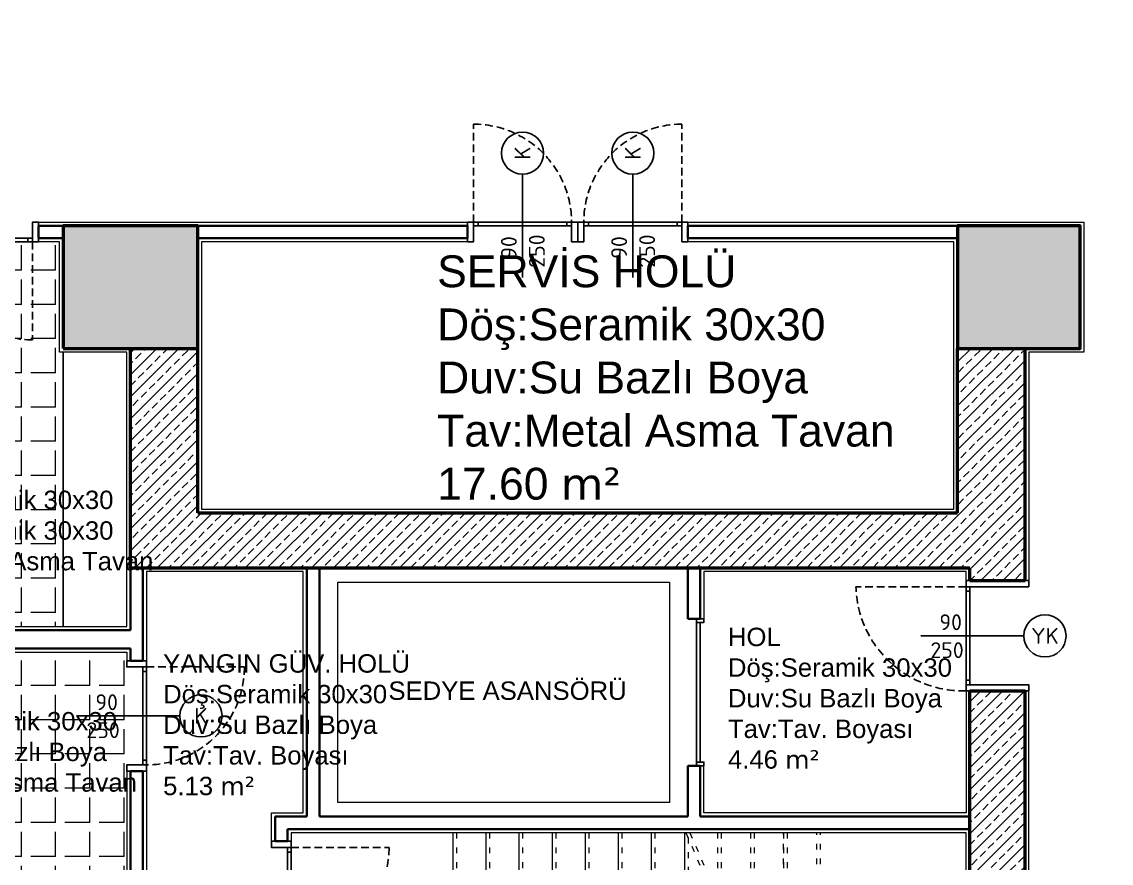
# Model space of a CAD drawing. Header units: millimetres. Extents: x 1443065 to 1517367, y 3763150 to 3779068.
# Drawn here: x 1451139 to 1452028, y 3768336 to 3769023 of the extents above; entities that cross this region are included whole.
import ezdxf
from ezdxf.enums import TextEntityAlignment as Align

# ---------------------------------------------------------------- set-up
doc = ezdxf.new("R2010")
doc.units = ezdxf.units.MM
doc.linetypes.add('ACAD_ISO03W100', pattern=[30, 12, -18])
doc.linetypes.add('HIDDEN', pattern=[9.525, 6.35, -3.175])
for name, color, linetype, lineweight in [('DUVAR', 2, 'Continuous', 35), ('MAHAL', 52, 'Continuous', 13), ('MERDIVEN', 4, 'Continuous', 20), ('SIVA', 3, 'Continuous', 9), ('tarama', 254, 'Continuous', 5), ('TASIYICI', 170, 'Continuous', 50), ('TEFRIS', 165, 'Continuous', 15)]:
    doc.layers.add(name, color=color, linetype=linetype, lineweight=lineweight)
for name, color, linetype in [('m-DOG_', 4, 'Continuous'), ('m-DOG_gor', 8, 'Continuous'), ('m-TAR_duvar', 8, 'Continuous'), ('m-TFR_vitrifiye', 1, 'Continuous'), ('m-YAZ_poz', 7, 'Continuous')]:
    doc.layers.add(name, color=color, linetype=linetype)
doc.styles.add('mono', font='isocpeur.ttf')
doc.styles.get("Standard").update_dxf_attribs({"font": 'arial.ttf'})
pattern_1 = [(45, (-13755.822, -59043.389), (-8.98025612, 8.98025612), []), (45, (-13746.842, -59043.389), (-8.98025612, 8.98025612), [6.35, -3.175])]

# ---------------------------------------------------------------- blocks, each defined once
blk = doc.blocks.new('m-penpoz')
blk.add_line((0, -1.625), (0, 0))
blk.add_circle((0, 0.332), 0.332)
blk.add_attdef('POZNO', text='', height=0.18).set_placement((0, 0.332), align=Align.MIDDLE)
blk.add_attdef('HEIGHT', text='', height=0.18, rotation=90).set_placement((0.069, -1.625), align=Align.TOP_LEFT)
blk.add_attdef('WIDTH', text='', height=0.18, rotation=90).set_placement((0, -1.625), align=Align.BOTTOM_LEFT)
blk = doc.blocks.new('90lık Kqpı')
at = {"layer": 'm-DOG_', "linetype": 'HIDDEN'}
blk.add_line((-8, -5), (-88, -5), dxfattribs=at)
at = {"layer": 'm-DOG_'}
for p, q in [((-5, -8.77), (-8, -8.77)), ((-5, -81.23), (-8, -81.23))]:
    blk.add_line(p, q, dxfattribs=at)
for points in [[(8, 0), (8, -5), (-8, -5), (-8, 0)], [(-8, -5), (-8, -85), (-5, -85), (-5, -5)], [(8, -90), (8, -85), (-8, -85), (-8, -90)]]:
    blk.add_lwpolyline(points, close=True, dxfattribs=at)
at = {"layer": 'm-DOG_', "linetype": 'HIDDEN'}
blk.add_arc((-8, -5), 80, 180, 270, dxfattribs=at)
blk = doc.blocks.new('Perde Kapı')
at = {"layer": 'm-DOG_', "linetype": 'HIDDEN'}
blk.add_line((5, 26), (5, 116), dxfattribs=at)
at = {"layer": 'm-DOG_'}
for p, q in [((8.77, 23), (8.77, 26)), ((81.23, 23), (81.23, 26))]:
    blk.add_line(p, q, dxfattribs=at)
for points in [[(0, -25), (5, -25), (5, 26), (0, 26)], [(5, 26), (85, 26), (85, 23), (5, 23)], [(90, -25), (85, -25), (85, 26), (90, 26)]]:
    blk.add_lwpolyline(points, close=True, dxfattribs=at)
at = {"layer": 'm-DOG_', "linetype": 'HIDDEN'}
blk.add_arc((2.66, 28.66), 87.38, 358.25879, 88.46816, dxfattribs=at)

msp = doc.modelspace()

# ---------------------------------------------------------------- hatches: boundary and pattern name
at = {"layer": 'm-TAR_duvar'}
h = msp.add_hatch(dxfattribs=at)
h.set_pattern_fill('ANSI33', color=256, scale=2)
h.set_pattern_definition([(45, (27620.463, -87954.953), (-8.98025612, 8.98025612), []), (45, (27629.443, -87954.953), (-8.98025612, 8.98025612), [6.35, -3.175])])
h.paths.add_polyline_path([(1454794.44, 3768891.25), (1454777.28, 3769060.22), (1454740.17, 3769224.96), (1454678.91, 3769382.58), (1454596.91, 3769530.2), (1454495.37, 3769665.05), (1454375.86, 3769783.46), (1454239.69, 3769884.92), (1454091.6, 3769966), (1453859.58, 3770075.21), (1453406.13, 3770314.52), (1453184.71, 3770444.62), (1451716.99, 3771328.64), (1451249.47, 3771588.02), (1451035.26, 3771685.46), (1450763.61, 3771809.03), (1450409.17, 3771939.61), (1448897.84, 3772143.01), (1447435.26, 3772002.72), (1445092.32, 3771120.18), (1445146.3, 3764847.08), (1454849.85, 3764847.08)])
h.paths.add_polyline_path([(1445185.96, 3764887.08), (1445132.56, 3771092.6), (1447444.38, 3771963.41), (1448897.07, 3772102.76), (1450399.48, 3771900.56), (1450748.39, 3771772.01), (1451018.7, 3771649.05), (1451231.46, 3771552.27), (1451696.97, 3771294), (1453164.25, 3770410.24), (1453386.65, 3770279.57), (1453841.71, 3770039.41), (1454073.47, 3769930.33), (1454218.03, 3769851.17), (1454349.7, 3769753.07), (1454465.16, 3769638.67), (1454563.29, 3769508.35), (1454642.62, 3769365.55), (1454701.81, 3769213.26), (1454737.73, 3769053.78), (1454754.47, 3768888.95), (1454809.3, 3764887.08)], flags=16)
h.paths.add_polyline_path([(1452002.28, 3765847.08), (1451882.28, 3765847.08), (1451882.28, 3765967.08), (1452002.28, 3765967.08)], flags=0)
h.paths.add_polyline_path([(1452782.41, 3765847.08), (1452782.41, 3765967.08), (1452902.41, 3765967.08), (1452902.41, 3765847.08)], flags=0)
h.paths.add_polyline_path([(1451282.28, 3765847.08), (1451162.28, 3765847.08), (1451162.28, 3765967.08), (1451282.28, 3765967.08)], flags=0)
h.paths.add_polyline_path([(1452002.41, 3766436.58), (1451902.41, 3766436.58), (1451902.41, 3766536.58), (1451902.48, 3766670.96), (1451282.41, 3766670.96), (1451282.41, 3766536.58), (1451282.41, 3766436.58), (1451182.41, 3766436.58), (1451182.41, 3766536.58), (1451227.41, 3766536.58), (1451227.41, 3766715.96), (1451912.48, 3766715.96), (1451912.48, 3766725.96), (1451957.48, 3766725.96), (1451957.48, 3766715.96), (1451957.48, 3766536.58), (1452002.41, 3766536.58)], flags=0)
h.paths.add_polyline_path([(1453715.4, 3765317.08), (1453715.4, 3765377.08), (1453775.4, 3765377.08), (1453775.4, 3765317.08)], flags=0)
h.paths.add_polyline_path([(1452782.41, 3766436.58), (1452782.41, 3766556.58), (1452902.41, 3766556.58), (1452902.41, 3766436.58)], flags=0)
h.paths.add_polyline_path([(1453675.3, 3765847.08), (1453675.3, 3765947.08), (1453775.3, 3765947.08), (1453775.3, 3765847.08)], flags=0)
h.paths.add_polyline_path([(1451957.48, 3766815.96), (1451912.48, 3766815.96), (1451912.48, 3767203.19), (1451227.41, 3767203.19), (1451227.41, 3767446.58), (1451287.41, 3767446.58), (1451287.41, 3767406.58), (1451267.41, 3767406.58), (1451267.41, 3767243.33), (1451917.48, 3767243.33), (1451917.48, 3767406.58), (1451897.48, 3767406.58), (1451897.48, 3767446.58), (1451957.48, 3767446.58), (1451957.48, 3767203.19)], flags=0)
h.paths.add_polyline_path([(1450402.41, 3765847.08), (1450282.41, 3765847.08), (1450282.41, 3765967.08), (1450402.41, 3765967.08)], flags=0)
h.paths.add_polyline_path([(1450272.24, 3765847.08), (1450172.24, 3765847.08), (1450172.24, 3765947.08), (1450272.24, 3765947.08)], flags=0)
h.paths.add_polyline_path([(1454209.8, 3765317.08), (1454209.8, 3765377.08), (1454269.8, 3765377.08), (1454269.8, 3765317.08)], flags=0)
h.paths.add_polyline_path([(1453675.3, 3766436.58), (1453675.3, 3766536.58), (1453775.3, 3766536.58), (1453775.3, 3766436.58)], flags=0)
h.paths.add_polyline_path([(1454209.8, 3765847.08), (1454209.8, 3765907.08), (1454269.8, 3765907.08), (1454269.8, 3765847.08)], flags=0)
h.paths.add_polyline_path([(1450402.41, 3766436.58), (1450282.41, 3766436.58), (1450282.41, 3766556.58), (1450402.41, 3766556.58)], flags=0)
h.paths.add_polyline_path([(1452782.41, 3767196.58), (1452782.41, 3767316.58), (1452902.41, 3767316.58), (1452902.41, 3767196.58)], flags=0)
h.paths.add_polyline_path([(1450272.41, 3766436.58), (1450172.41, 3766436.58), (1450172.41, 3766536.58), (1450272.41, 3766536.58)], flags=0)
h.paths.add_polyline_path([(1449584.07, 3765847.08), (1449484.07, 3765847.08), (1449484.07, 3765947.08), (1449584.07, 3765947.08)], flags=0)
h.paths.add_polyline_path([(1453675.3, 3767196.58), (1453675.3, 3767296.58), (1453775.3, 3767296.58), (1453775.3, 3767196.58)], flags=0)
h.paths.add_polyline_path([(1450402.41, 3767196.58), (1450282.41, 3767196.58), (1450282.41, 3767316.58), (1450402.41, 3767316.58)], flags=0)
h.paths.add_polyline_path([(1450272.41, 3767196.58), (1450172.41, 3767196.58), (1450172.41, 3767296.58), (1450272.41, 3767296.58)], flags=0)
h.paths.add_polyline_path([(1451957.48, 3767847.59), (1451897.48, 3767847.59), (1451897.48, 3767887.59), (1451917.48, 3767887.59), (1451917.48, 3768050.83), (1451267.41, 3768050.83), (1451267.41, 3767887.59), (1451287.41, 3767887.59), (1451287.41, 3767847.59), (1451227.41, 3767847.59), (1451227.41, 3768090.97), (1451912.48, 3768090.97), (1451912.48, 3768477.19), (1451957.48, 3768477.19), (1451957.48, 3768090.97)], flags=0)
h.paths.add_polyline_path([(1449584.07, 3766436.58), (1449484.07, 3766436.58), (1449484.07, 3766536.58), (1449584.07, 3766536.58)], flags=0)
h.paths.add_polyline_path([(1452782.41, 3767976.58), (1452782.41, 3768096.58), (1452902.41, 3768096.58), (1452902.41, 3767976.58)], flags=0)
h.paths.add_polyline_path([(1453675.3, 3767996.58), (1453675.3, 3768096.58), (1453775.3, 3768096.58), (1453775.3, 3767996.58)], flags=0)
h.paths.add_polyline_path([(1448737.73, 3765847.08), (1448577.73, 3765847.08), (1448577.73, 3765947.08), (1448692.73, 3765947.08), (1448692.73, 3766436.58), (1448577.73, 3766436.58), (1448577.73, 3766536.58), (1448737.73, 3766536.58), (1448737.73, 3766436.58), (1448737.73, 3765947.08)], flags=0)
h.paths.add_polyline_path([(1450402.41, 3767976.58), (1450282.41, 3767976.58), (1450282.41, 3768096.58), (1450402.41, 3768096.58)], flags=0)
h.paths.add_polyline_path([(1450272.41, 3767996.58), (1450172.41, 3767996.58), (1450172.41, 3768096.58), (1450272.41, 3768096.58)], flags=0)
h.paths.add_polyline_path([(1451957.48, 3768567.19), (1451912.48, 3768567.19), (1451912.48, 3768577.19), (1451227.41, 3768577.19), (1451227.41, 3768756.58), (1451172.41, 3768756.58), (1451172.41, 3768856.58), (1451282.41, 3768856.58), (1451282.41, 3768756.58), (1451282.41, 3768622.19), (1451902.48, 3768622.19), (1451902.48, 3768756.58), (1451902.41, 3768756.58), (1451902.41, 3768856.58), (1452002.41, 3768856.58), (1452002.41, 3768756.58), (1451957.48, 3768756.58), (1451957.48, 3768577.19)], flags=0)
h.paths.add_polyline_path([(1452002.41, 3768756.58), (1451902.41, 3768756.58), (1451902.41, 3768856.58), (1452002.41, 3768856.58)], flags=0)
h.paths.add_polyline_path([(1452782.41, 3768736.58), (1452782.41, 3768856.58), (1452902.41, 3768856.58), (1452902.41, 3768736.58)], flags=0)
h.paths.add_polyline_path([(1448737.74, 3767196.58), (1448577.74, 3767196.58), (1448577.74, 3767296.58), (1448737.74, 3767296.58)], flags=0)
h.paths.add_polyline_path([(1453675.3, 3768756.58), (1453675.3, 3768856.58), (1453775.3, 3768856.58), (1453775.3, 3768756.58)], flags=0)
h.paths.add_polyline_path([(1450402.41, 3768736.58), (1450282.41, 3768736.58), (1450282.41, 3768856.58), (1450402.41, 3768856.58)], flags=0)
h.paths.add_polyline_path([(1447937.73, 3765847.08), (1447837.73, 3765847.08), (1447837.73, 3765947.08), (1447937.73, 3765947.08)], flags=0)
h.paths.add_polyline_path([(1450272.41, 3768756.58), (1450172.41, 3768756.58), (1450172.41, 3768856.58), (1450272.41, 3768856.58)], flags=0)
h.paths.add_polyline_path([(1453744.51, 3768902.52), (1453693.08, 3768933.43), (1453723.98, 3768984.86), (1453775.41, 3768953.95)], flags=0)
h.paths.add_polyline_path([(1452002.41, 3769327.08), (1451882.41, 3769327.08), (1451882.41, 3769447.08), (1452002.41, 3769447.08)], flags=0)
h.paths.add_polyline_path([(1447937.73, 3766436.58), (1447837.73, 3766436.58), (1447837.73, 3766536.58), (1447937.73, 3766536.58)], flags=0)
h.paths.add_polyline_path([(1451282.41, 3769327.08), (1451162.41, 3769327.08), (1451162.41, 3769447.08), (1451282.41, 3769447.08)], flags=0)
h.paths.add_polyline_path([(1448737.73, 3767996.58), (1448577.73, 3767996.58), (1448577.73, 3768096.58), (1448737.73, 3768096.58)], flags=0)
h.paths.add_polyline_path([(1449584.07, 3768756.58), (1449484.07, 3768756.58), (1449484.07, 3768856.58), (1449584.07, 3768856.58)], flags=0)
h.paths.add_polyline_path([(1450402.41, 3769327.08), (1450282.41, 3769327.08), (1450282.41, 3769447.08), (1450402.41, 3769447.08)], flags=0)
h.paths.add_polyline_path([(1447937.73, 3767196.58), (1447837.73, 3767196.58), (1447837.73, 3767296.58), (1447937.73, 3767296.58)], flags=0)
h.paths.add_polyline_path([(1450272.41, 3769347.08), (1450172.41, 3769347.08), (1450172.41, 3769447.08), (1450272.41, 3769447.08)], flags=0)
h.paths.add_polyline_path([(1448737.73, 3768676.58), (1448637.73, 3768676.58), (1448637.73, 3768856.58), (1448737.73, 3768856.58)], flags=0)
h.paths.add_polyline_path([(1449584.07, 3769347.08), (1449484.07, 3769347.08), (1449484.07, 3769447.08), (1449584.07, 3769447.08)], flags=0)
h.paths.add_polyline_path([(1447037.73, 3765847.08), (1446937.73, 3765847.08), (1446937.73, 3765947.08), (1447037.73, 3765947.08)], flags=0)
h.paths.add_polyline_path([(1447937.73, 3767996.58), (1447837.73, 3767996.58), (1447837.73, 3768096.58), (1447937.73, 3768096.58)], flags=0)
h.paths.add_polyline_path([(1447037.73, 3766436.58), (1446937.73, 3766436.58), (1446937.73, 3766536.58), (1447037.73, 3766536.58)], flags=0)
h.paths.add_polyline_path([(1451282.41, 3770304.32), (1451182.41, 3770304.32), (1451182.41, 3770444.32), (1451212.41, 3770486.32), (1451322.41, 3770421.32)], flags=0)
h.paths.add_polyline_path([(1447037.73, 3767196.58), (1446937.73, 3767196.58), (1446937.73, 3767296.58), (1447037.73, 3767296.58)], flags=0)
h.paths.add_polyline_path([(1448737.73, 3769347.08), (1448637.73, 3769347.08), (1448637.73, 3769447.08), (1448737.73, 3769447.08)], flags=0)
h.paths.add_polyline_path([(1447937.73, 3768756.58), (1447837.73, 3768756.58), (1447837.73, 3768856.58), (1447937.73, 3768856.58)], flags=0)
h.paths.add_polyline_path([(1450382.41, 3770315.63), (1450282.41, 3770315.63), (1450282.41, 3770415.63), (1450382.41, 3770415.63)], flags=0)
h.paths.add_polyline_path([(1450272.41, 3770315.63), (1450172.41, 3770315.63), (1450172.41, 3770415.63), (1450272.41, 3770415.63)], flags=0)
h.paths.add_polyline_path([(1446297.73, 3765847.08), (1446137.73, 3765847.08), (1446137.73, 3765947.08), (1446137.73, 3766436.58), (1446137.73, 3766536.58), (1446137.74, 3767196.58), (1446137.74, 3767296.58), (1446137.73, 3767996.58), (1446137.73, 3768096.58), (1446297.73, 3768096.58), (1446297.73, 3767996.58), (1446167.73, 3767996.58), (1446167.74, 3767296.58), (1446297.74, 3767296.58), (1446297.74, 3767196.58), (1446167.74, 3767196.58), (1446167.74, 3766536.58), (1446297.73, 3766536.58), (1446297.73, 3766436.58), (1446182.73, 3766436.58), (1446182.73, 3765947.08), (1446297.73, 3765947.08)], flags=0)
h.paths.add_polyline_path([(1447037.73, 3767996.58), (1446937.73, 3767996.58), (1446937.73, 3768096.58), (1447037.73, 3768096.58)], flags=0)
h.paths.add_polyline_path([(1449584.07, 3770315.63), (1449484.07, 3770315.63), (1449484.07, 3770415.63), (1449584.07, 3770415.63)], flags=0)
h.paths.add_polyline_path([(1447937.73, 3769347.08), (1447837.73, 3769347.08), (1447837.73, 3769447.08), (1447937.73, 3769447.08)], flags=0)
h.paths.add_polyline_path([(1450382.41, 3770936.73), (1450282.41, 3770936.73), (1450282.41, 3771036.73), (1450382.41, 3771036.73)], flags=0)
h.paths.add_polyline_path([(1450272.41, 3770936.73), (1450172.41, 3770936.73), (1450172.41, 3771036.73), (1450272.41, 3771036.73)], flags=0)
h.paths.add_polyline_path([(1447037.73, 3768756.58), (1446937.73, 3768756.58), (1446937.73, 3768811.58), (1446237.73, 3768811.58), (1446237.73, 3768676.58), (1446137.73, 3768676.58), (1446137.73, 3768856.58), (1446237.73, 3768856.58), (1446937.73, 3768856.58), (1447037.73, 3768856.58)], flags=0)
h.paths.add_polyline_path([(1448737.73, 3770315.63), (1448637.73, 3770315.63), (1448637.73, 3770415.63), (1448737.73, 3770415.63)], flags=0)
h.paths.add_polyline_path([(1449584.07, 3770936.73), (1449484.07, 3770936.73), (1449484.07, 3771036.73), (1449584.07, 3771036.73)], flags=0)
h.paths.add_polyline_path([(1447037.73, 3769347.08), (1446937.73, 3769347.08), (1446937.73, 3769447.08), (1447037.73, 3769447.08)], flags=0)
h.paths.add_polyline_path([(1447937.73, 3770315.63), (1447837.73, 3770315.63), (1447837.73, 3770415.63), (1447937.73, 3770415.63)], flags=0)
h.paths.add_polyline_path([(1448737.73, 3770936.73), (1448637.73, 3770936.73), (1448637.73, 3771036.73), (1448737.73, 3771036.73)], flags=0)
h.paths.add_polyline_path([(1447937.73, 3770936.73), (1447837.73, 3770936.73), (1447837.73, 3770994.84), (1447050.81, 3770749.36), (1446602.71, 3770578.53), (1446587.72, 3770615.63), (1447037.72, 3770787.18), (1447837.73, 3771036.74), (1447837.73, 3771036.73), (1447937.73, 3771036.73)], flags=0)
h.paths.add_polyline_path([(1446237.73, 3769347.08), (1446137.73, 3769347.08), (1446137.73, 3769447.08), (1446237.73, 3769447.08)], flags=0)
h.paths.add_polyline_path([(1447037.73, 3770315.63), (1446937.73, 3770315.63), (1446937.73, 3770415.63), (1447037.73, 3770415.63)], flags=0)
h.paths.add_polyline_path([(1448660.01, 3771597.82), (1447860.1, 3771521.18), (1447552.68, 3771491.72), (1447491.35, 3771468.18), (1447044.88, 3771300), (1446969.92, 3771271.77), (1446669.55, 3771158.63), (1446594.78, 3771130.46), (1446580.68, 3771167.89), (1446655.55, 3771196.09), (1446955.91, 3771309.24), (1447030.68, 3771337.4), (1447477.02, 3771505.52), (1447543.43, 3771531.02), (1447856.29, 3771561), (1448656.29, 3771637.64), (1448735.81, 3771645.27), (1448739.63, 3771605.46)], flags=0)
h.paths.add_polyline_path([(1446237.73, 3770315.63), (1446137.73, 3770315.63), (1446137.73, 3770415.63), (1446237.73, 3770415.63)], flags=0)
h.paths.add_polyline_path([(1445658.49, 3770330.63), (1445618.49, 3770330.63), (1445618.49, 3770415.63), (1445658.49, 3770415.63)], flags=0)
h.paths.add_polyline_path([(1446219.64, 3770989.15), (1446144.77, 3770960.95), (1446130.67, 3770998.39), (1446205.54, 3771026.59)], flags=0)
h.paths.add_polyline_path([(1445657.98, 3770633.33), (1445617.98, 3770633.33), (1445617.98, 3770676.33), (1445622.15, 3770718.96), (1445637.3, 3770759.27), (1445660.29, 3770795.68), (1445690.16, 3770826.69), (1445725.69, 3770851.02), (1445765.4, 3770867.66), (1445807.98, 3770875.83), (1445820.98, 3770837.33), (1445785.48, 3770830.15), (1445752.15, 3770815.88), (1445722.26, 3770795.37), (1445696.95, 3770769.42), (1445677.21, 3770739.01), (1445663.79, 3770705.34), (1445658.98, 3770670.83)], flags=0)
h = msp.add_hatch(dxfattribs=at)
h.set_pattern_fill('ANSI33', color=256, scale=2)
h.set_pattern_definition(pattern_1)
h.paths.add_polyline_path([(1450282.41, 3768726.58), (1450412.41, 3768726.58), (1450412.41, 3768856.58), (1450282.41, 3768856.58)])
h.paths.add_polyline_path([(1450172.41, 3768756.58), (1450272.41, 3768756.58), (1450272.41, 3768856.58), (1450172.41, 3768856.58)])
h.paths.add_polyline_path([(1449484.07, 3768756.58), (1449584.07, 3768756.58), (1449584.07, 3768856.58), (1449484.07, 3768856.58)])
h.paths.add_polyline_path([(1448637.73, 3768676.58), (1448737.73, 3768676.58), (1448737.73, 3768856.58), (1448637.73, 3768856.58)])
h.paths.add_polyline_path([(1447837.73, 3768756.58), (1447937.73, 3768756.58), (1447937.73, 3768856.58), (1447837.73, 3768856.58)])
h.paths.add_polyline_path([(1446937.73, 3768756.58), (1447037.73, 3768756.58), (1447037.73, 3768856.58), (1446937.73, 3768856.58)])
h.paths.add_polyline_path([(1446137.73, 3768676.58), (1446237.73, 3768676.58), (1446237.73, 3768856.58), (1446137.73, 3768856.58)])
h.paths.add_polyline_path([(1451172.41, 3768756.58), (1451282.41, 3768756.58), (1451282.41, 3768856.58), (1451172.41, 3768856.58)])
h.paths.add_polyline_path([(1451902.41, 3768756.58), (1452002.41, 3768756.58), (1452002.41, 3768856.58), (1451902.41, 3768856.58)])
h.paths.add_polyline_path([(1452772.41, 3768726.58), (1452902.41, 3768726.58), (1452902.41, 3768856.58), (1452772.41, 3768856.58)])
h.paths.add_polyline_path([(1453675.41, 3768754.28), (1453675.41, 3769011.28), (1453775.41, 3768951.28), (1453775.41, 3768754.28)])
h = msp.add_hatch(dxfattribs=at)
h.set_pattern_fill('ANSI33', color=256, scale=2)
h.set_pattern_definition(pattern_1)
h.paths.add_polyline_path([(1451227.41, 3768756.58), (1451227.41, 3768577.33), (1451912.48, 3768577.33), (1451912.48, 3768567.05), (1451957.41, 3768567.05), (1451957.48, 3768756.58), (1451902.48, 3768756.58), (1451902.48, 3768622.33), (1451282.41, 3768622.33), (1451282.41, 3768756.58)])
h = msp.add_hatch(dxfattribs=at)
h.set_pattern_fill('ANSI33', color=256, scale=2)
h.set_pattern_definition(pattern_1)
h.paths.add_polyline_path([(1451287.41, 3767847.59), (1451287.41, 3767887.59), (1451267.41, 3767887.59), (1451267.41, 3768050.83), (1451917.48, 3768050.83), (1451917.48, 3767887.59), (1451897.48, 3767887.59), (1451897.48, 3767847.59), (1451957.48, 3767847.59), (1451957.48, 3768477.05), (1451912.48, 3768477.05), (1451912.48, 3768090.97), (1451227.41, 3768090.97), (1451227.41, 3767847.59)])
at = {"layer": 'tarama'}
h = msp.add_hatch(dxfattribs=at)
h.set_pattern_fill('ANGLE', color=256, scale=4, angle=90, style=0)
h.set_pattern_definition([(90, (-13755.822, -59043.389), (-27.94, 2e-15), [20.32, -7.62]), (180, (-13755.822, -59043.389), (-3e-15, -27.94), [20.32, -7.62])])
h.paths.add_polyline_path([(1451035.41, 3768843.58), (1451035.41, 3768623.58), (1450650.41, 3768623.58), (1450650.41, 3768529.58), (1451172.41, 3768529.58), (1451172.41, 3768753.58), (1451169.41, 3768753.58), (1451169.41, 3768843.58)])
h = msp.add_hatch(dxfattribs=at)
h.set_pattern_fill('ANGLE', color=256, scale=4, angle=90, style=0)
h.set_pattern_definition([(90, (-13755.822, -45999.14), (-27.94, 2e-15), [20.32, -7.62]), (180, (-13755.822, -45999.14), (-3e-15, -27.94), [20.32, -7.62])])
h.paths.add_polyline_path([(1450855.57, 3768508.58), (1450855.57, 3768386.58), (1451009.48, 3768386.58), (1451009.48, 3768394.58), (1451030.48, 3768394.58), (1451030.5, 3768268.58), (1451009.5, 3768268.58), (1451009.5, 3768276.58), (1450855.57, 3768276.58), (1450855.57, 3768031.58), (1451009.51, 3768031.58), (1451009.51, 3768154.58), (1451030.52, 3768154.58), (1451030.52, 3768093.95), (1451224.41, 3768093.97), (1451224.41, 3768508.58)])

# ---------------------------------------------------------------- linework, layer by layer
at = {"layer": 'DUVAR'}
for p, q in [((1451172.41, 3768856.58), (1451152.41, 3768856.58)), ((1451172.41, 3768856.58), (1451152.41, 3768856.58)), ((1451172.41, 3768856.58), (1451152.41, 3768856.58)), ((1451172.41, 3768856.58), (1451152.41, 3768856.58)), ((1451152.41, 3768846.58), (1451152.41, 3768856.58)), ((1451282.41, 3768856.58), (1451502.41, 3768856.58)), ((1451282.41, 3768856.58), (1451502.41, 3768856.58)), ((1451282.41, 3768856.58), (1451502.41, 3768856.58)), ((1451282.41, 3768856.58), (1451502.41, 3768856.58)), ((1451502.41, 3768856.58), (1451502.41, 3768846.58)), ((1451502.41, 3768856.58), (1451502.41, 3768846.58)), ((1451502.41, 3768856.58), (1451502.41, 3768846.58)), ((1451502.41, 3768856.58), (1451502.41, 3768846.58)), ((1451682.41, 3768856.58), (1451902.41, 3768856.58)), ((1451682.41, 3768856.58), (1451682.41, 3768846.58)), ((1451682.41, 3768856.58), (1451902.41, 3768856.58)), ((1451682.41, 3768856.58), (1451682.41, 3768846.58)), ((1451682.41, 3768856.58), (1451902.41, 3768856.58)), ((1451682.41, 3768856.58), (1451682.41, 3768846.58)), ((1451682.41, 3768856.58), (1451902.41, 3768856.58)), ((1451682.41, 3768856.58), (1451682.41, 3768846.58)), ((1451172.41, 3768846.58), (1451152.41, 3768846.58)), ((1451172.41, 3768846.58), (1451152.41, 3768846.58)), ((1451172.41, 3768846.58), (1451152.41, 3768846.58)), ((1451172.41, 3768846.58), (1451152.41, 3768846.58)), ((1451282.41, 3768846.58), (1451502.41, 3768846.58)), ((1451282.41, 3768846.58), (1451502.41, 3768846.58)), ((1451282.41, 3768846.58), (1451502.41, 3768846.58)), ((1451282.41, 3768846.58), (1451502.41, 3768846.58)), ((1451682.41, 3768846.58), (1451902.41, 3768846.58)), ((1451682.41, 3768846.58), (1451902.41, 3768846.58)), ((1451682.41, 3768846.58), (1451902.41, 3768846.58)), ((1451682.41, 3768846.58), (1451902.41, 3768846.58)), ((1451227.41, 3768526.58), (1451227.41, 3768577.33)), ((1451237.41, 3768501.58), (1451237.41, 3768577.19)), ((1451371.48, 3768374.37), (1451371.48, 3768577.19)), ((1451381.62, 3768374.37), (1451381.62, 3768577.19)), ((1451682.34, 3768535.92), (1451682.34, 3768577.33)), ((1451692.48, 3768535.92), (1451692.48, 3768577.33)), ((1451692.48, 3768535.92), (1451682.34, 3768535.92)), ((1451227.41, 3768526.58), (1450647.41, 3768526.58)), ((1451227.41, 3768511.58), (1450852.57, 3768511.58)), ((1451227.41, 3768501.58), (1451227.41, 3768511.58)), ((1451237.41, 3768501.58), (1451227.41, 3768501.58)), ((1451682.34, 3768374.37), (1451682.34, 3768415.92)), ((1451692.48, 3768415.92), (1451682.34, 3768415.92)), ((1451692.48, 3768374.37), (1451692.48, 3768415.92)), ((1451227.41, 3768090.97), (1451227.41, 3768411.58)), ((1451237.41, 3768411.58), (1451227.41, 3768411.58)), ((1451237.41, 3768170.97), (1451237.41, 3768411.58)), ((1451345.48, 3768374.37), (1451371.48, 3768374.37)), ((1451345.48, 3768354.23), (1451345.48, 3768374.37)), ((1451381.62, 3768374.37), (1451390.48, 3768374.37)), ((1451381.62, 3768374.37), (1451390.48, 3768374.37)), ((1451381.62, 3768374.37), (1451682.34, 3768374.37)), ((1451400.62, 3768374.37), (1451602.34, 3768374.37)), ((1451692.48, 3768374.37), (1451912.48, 3768374.37)), ((1451912.48, 3768364.23), (1451355.48, 3768364.23)), ((1451355.48, 3768354.23), (1451355.48, 3768364.23)), ((1451355.48, 3768354.23), (1451345.48, 3768354.23))]:
    msp.add_line(p, q, dxfattribs=at)
at = {"layer": 'm-DOG_gor', "linetype": 'Continuous'}
for points in [[(1451689.48, 3768535.92), (1451689.48, 3768532.92), (1451695.48, 3768532.92), (1451695.48, 3768535.92)], [(1451689.48, 3768418.92), (1451689.48, 3768532.92), (1451692.48, 3768532.92), (1451692.48, 3768418.92)], [(1451689.48, 3768418.92), (1451689.48, 3768415.92), (1451695.48, 3768415.92), (1451695.48, 3768418.92)]]:
    msp.add_lwpolyline(points, close=True, dxfattribs=at)
at = {"layer": 'm-TFR_vitrifiye'}
msp.add_line((1451172.41, 3768753.58), (1451172.41, 3768529.58), dxfattribs=at)
at = {"layer": 'MERDIVEN'}
for p, q in [((1451396.62, 3768385.78), (1451396.62, 3768565.78)), ((1451396.62, 3768565.78), (1451667.34, 3768565.78)), ((1451667.34, 3768385.78), (1451396.62, 3768385.78)), ((1451490.48, 3768361.23), (1451490.48, 3768239.47)), ((1451517.48, 3768361.23), (1451517.48, 3768239.47)), ((1451544.48, 3768361.23), (1451544.48, 3768239.47)), ((1451571.48, 3768361.23), (1451571.48, 3768239.47)), ((1451598.48, 3768361.23), (1451598.48, 3768239.47)), ((1451625.48, 3768361.23), (1451625.48, 3768239.47)), ((1451652.48, 3768361.23), (1451652.48, 3768239.47)), ((1451679.48, 3768361.23), (1451679.48, 3768239.47))]:
    msp.add_line(p, q, dxfattribs=at)
at = {"layer": 'MERDIVEN', "linetype": 'ACAD_ISO03W100', "ltscale": 0.4}
for p, q in [((1451493.48, 3768361.23), (1451493.48, 3768239.47)), ((1451520.48, 3768361.23), (1451520.48, 3768239.47)), ((1451547.48, 3768361.23), (1451547.48, 3768239.47)), ((1451574.48, 3768361.23), (1451574.48, 3768239.47)), ((1451601.48, 3768361.23), (1451601.48, 3768239.47)), ((1451628.48, 3768361.23), (1451628.48, 3768239.47)), ((1451655.48, 3768361.23), (1451655.48, 3768239.47)), ((1451680.77, 3768361.23), (1451735.67, 3768234.4)), ((1451684.04, 3768361.23), (1451736.75, 3768239.47)), ((1451706.48, 3768361.23), (1451706.48, 3768309.4)), ((1451709.48, 3768361.23), (1451709.48, 3768302.47)), ((1451733.48, 3768361.23), (1451733.48, 3768247.02)), ((1451736.48, 3768361.23), (1451736.48, 3768240.09)), ((1451760.48, 3768239.47), (1451760.48, 3768361.23)), ((1451760.48, 3768361.23), (1451760.48, 3768239.47)), ((1451763.48, 3768361.23), (1451763.48, 3768239.47)), ((1451787.48, 3768239.47), (1451787.48, 3768361.23)), ((1451790.48, 3768239.47), (1451790.48, 3768361.23)), ((1451682.48, 3768357.3), (1451682.48, 3768239.47))]:
    msp.add_line(p, q, dxfattribs=at)
at = {"layer": 'MERDIVEN'}
msp.add_lwpolyline([(1451667.34, 3768565.78), (1451667.34, 3768385.78)], dxfattribs=at)
at = {"layer": 'SIVA'}
msp.add_line((1451152.41, 3768859.58), (1451502.41, 3768859.58), dxfattribs=at)
for points in [[(1451682.41, 3768859.58), (1452005.41, 3768859.58), (1452005.41, 3768753.58), (1451960.48, 3768753.58), (1451960.48, 3768567.05)], [(1450650.41, 3768531.58), (1450650.41, 3768529.58), (1451224.41, 3768529.58), (1451224.41, 3768753.58), (1451169.41, 3768753.58), (1451169.41, 3768843.58), (1451152.41, 3768843.58)], [(1451502.41, 3768843.58), (1451285.41, 3768843.58), (1451285.41, 3768625.33), (1451899.48, 3768625.33), (1451899.41, 3768843.58), (1451682.41, 3768843.58)], [(1451342.48, 3768354.23), (1451342.48, 3768377.37), (1451368.48, 3768377.37), (1451368.48, 3768574.33), (1451240.41, 3768574.33), (1451240.41, 3768501.58)], [(1451909.48, 3768567.05), (1451909.48, 3768574.33), (1451695.48, 3768574.33), (1451695.48, 3768535.92)], [(1450855.57, 3768496.58), (1450855.57, 3768508.58), (1451224.41, 3768508.58), (1451224.41, 3768501.58)], [(1451909.48, 3768477.05), (1451909.48, 3768377.37), (1451695.48, 3768377.37), (1451695.48, 3768415.92)], [(1451960.48, 3767737.08), (1451960.48, 3768477.05)], [(1451224.41, 3768411.58), (1451224.41, 3768093.97), (1451207.41, 3768093.97)], [(1451240.41, 3768411.58), (1451240.41, 3768173.97), (1451342.48, 3768173.97), (1451342.48, 3768264.23)], [(1451358.48, 3768264.23), (1451358.48, 3768093.97), (1451909.48, 3768093.97), (1451909.48, 3768361.23), (1451358.48, 3768361.23), (1451358.48, 3768354.23)]]:
    msp.add_lwpolyline(points, dxfattribs=at)
at = {"layer": 'TASIYICI'}
for p, q in [((1451227.41, 3768577.33), (1451227.41, 3768756.58)), ((1451282.41, 3768622.33), (1451282.41, 3768756.58)), ((1451902.48, 3768622.33), (1451902.48, 3768756.58)), ((1451957.48, 3768567.05), (1451957.48, 3768756.58)), ((1451282.41, 3768622.33), (1451902.48, 3768622.33)), ((1451227.41, 3768577.33), (1451912.48, 3768577.33)), ((1451912.48, 3768567.05), (1451912.48, 3768577.33)), ((1451912.48, 3768567.05), (1451912.48, 3768577.33)), ((1451957.48, 3768567.19), (1451957.48, 3768577.33)), ((1451912.48, 3768567.05), (1451957.48, 3768567.05)), ((1451912.48, 3768567.05), (1451957.48, 3768567.05)), ((1451912.48, 3768090.97), (1451912.48, 3768477.05)), ((1451912.48, 3768477.05), (1451957.48, 3768477.05)), ((1451957.48, 3767847.59), (1451957.48, 3768477.05))]:
    msp.add_line(p, q, dxfattribs=at)
for points in [[(1451172.41, 3768756.58), (1451282.41, 3768756.58), (1451282.41, 3768856.58), (1451172.41, 3768856.58)], [(1451902.41, 3768756.58), (1452002.41, 3768756.58), (1452002.41, 3768856.58), (1451902.41, 3768856.58)]]:
    msp.add_lwpolyline(points, close=True, dxfattribs=at)

# ---------------------------------------------------------------- block references
at = {"layer": 'm-YAZ_poz'}
ref = msp.add_blockref('m-penpoz', (1451547.41, 3768898.7), dxfattribs=dict(at, xscale=51.83999999999998, yscale=51.83999999999998, zscale=51.83999999999998, rotation=0.0004505966874107999))
ref.add_attrib('WIDTH', '90', dxfattribs={"layer": '0', "height": 12.96, "rotation": 90, "style": 'mono'}).set_placement((1451546.62, 3768848.15), align=Align.BOTTOM_RIGHT)
ref.add_attrib('HEIGHT', '250', dxfattribs={"layer": '0', "height": 12.96, "rotation": 90, "style": 'mono'}).set_placement((1451569.43, 3768849.6), align=Align.BOTTOM_RIGHT)
ref.add_attrib('POZNO', 'K', dxfattribs={"layer": '0', "height": 12.96, "rotation": 90, "style": 'mono'}).set_placement((1451547.41, 3768915.91), align=Align.MIDDLE_CENTER)
ref = msp.add_blockref('m-penpoz', (1451547.41, 3768898.7), dxfattribs=dict(at, xscale=51.83999999999998, yscale=51.83999999999998, zscale=51.83999999999998, rotation=0.0004505966874107999))
ref.add_attrib('WIDTH', '90', dxfattribs={"layer": '0', "height": 12.96, "rotation": 90, "style": 'mono'}).set_placement((1451546.62, 3768848.15), align=Align.BOTTOM_RIGHT)
ref.add_attrib('HEIGHT', '250', dxfattribs={"layer": '0', "height": 12.96, "rotation": 90, "style": 'mono'}).set_placement((1451569.43, 3768849.6), align=Align.BOTTOM_RIGHT)
ref.add_attrib('POZNO', 'K', dxfattribs={"layer": '0', "height": 12.96, "rotation": 90, "style": 'mono'}).set_placement((1451547.41, 3768915.91), align=Align.MIDDLE_CENTER)
ref = msp.add_blockref('m-penpoz', (1451547.41, 3768898.7), dxfattribs=dict(at, xscale=51.83999999999998, yscale=51.83999999999998, zscale=51.83999999999998, rotation=0.0004505966874107999))
ref.add_attrib('WIDTH', '90', dxfattribs={"layer": '0', "height": 12.96, "rotation": 90, "style": 'mono'}).set_placement((1451546.62, 3768848.15), align=Align.BOTTOM_RIGHT)
ref.add_attrib('HEIGHT', '250', dxfattribs={"layer": '0', "height": 12.96, "rotation": 90, "style": 'mono'}).set_placement((1451569.43, 3768849.6), align=Align.BOTTOM_RIGHT)
ref.add_attrib('POZNO', 'K', dxfattribs={"layer": '0', "height": 12.96, "rotation": 90, "style": 'mono'}).set_placement((1451547.41, 3768915.91), align=Align.MIDDLE_CENTER)
ref = msp.add_blockref('m-penpoz', (1451637.41, 3768898.7), dxfattribs=dict(at, xscale=51.83999999999998, yscale=51.83999999999998, zscale=51.83999999999998, rotation=0.0004505966874107999))
ref.add_attrib('WIDTH', '90', dxfattribs={"layer": '0', "height": 12.96, "rotation": 90, "style": 'mono'}).set_placement((1451636.62, 3768848.15), align=Align.BOTTOM_RIGHT)
ref.add_attrib('HEIGHT', '250', dxfattribs={"layer": '0', "height": 12.96, "rotation": 90, "style": 'mono'}).set_placement((1451659.43, 3768849.6), align=Align.BOTTOM_RIGHT)
ref.add_attrib('POZNO', 'K', dxfattribs={"layer": '0', "height": 12.96, "rotation": 90, "style": 'mono'}).set_placement((1451637.41, 3768915.91), align=Align.MIDDLE_CENTER)
ref = msp.add_blockref('m-penpoz', (1451637.41, 3768898.7), dxfattribs=dict(at, xscale=51.83999999999998, yscale=51.83999999999998, zscale=51.83999999999998, rotation=0.0004505966874107999))
ref.add_attrib('WIDTH', '90', dxfattribs={"layer": '0', "height": 12.96, "rotation": 90, "style": 'mono'}).set_placement((1451636.62, 3768848.15), align=Align.BOTTOM_RIGHT)
ref.add_attrib('HEIGHT', '250', dxfattribs={"layer": '0', "height": 12.96, "rotation": 90, "style": 'mono'}).set_placement((1451659.43, 3768849.6), align=Align.BOTTOM_RIGHT)
ref.add_attrib('POZNO', 'K', dxfattribs={"layer": '0', "height": 12.96, "rotation": 90, "style": 'mono'}).set_placement((1451637.41, 3768915.91), align=Align.MIDDLE_CENTER)
ref = msp.add_blockref('m-penpoz', (1451637.41, 3768898.7), dxfattribs=dict(at, xscale=51.83999999999998, yscale=51.83999999999998, zscale=51.83999999999998, rotation=0.0004505966874107999))
ref.add_attrib('WIDTH', '90', dxfattribs={"layer": '0', "height": 12.96, "rotation": 90, "style": 'mono'}).set_placement((1451636.62, 3768848.15), align=Align.BOTTOM_RIGHT)
ref.add_attrib('HEIGHT', '250', dxfattribs={"layer": '0', "height": 12.96, "rotation": 90, "style": 'mono'}).set_placement((1451659.43, 3768849.6), align=Align.BOTTOM_RIGHT)
ref.add_attrib('POZNO', 'K', dxfattribs={"layer": '0', "height": 12.96, "rotation": 90, "style": 'mono'}).set_placement((1451637.41, 3768915.91), align=Align.MIDDLE_CENTER)
ref = msp.add_blockref('m-penpoz', (1451956.55, 3768521.88), dxfattribs=dict(at, xscale=51.83999999999998, yscale=51.83999999999998, zscale=51.83999999999998, rotation=270.0004505966874))
ref.add_attrib('WIDTH', '90', dxfattribs={"layer": '0', "height": 12.96, "style": 'mono'}).set_placement((1451906, 3768522.67), align=Align.BOTTOM_RIGHT)
ref.add_attrib('HEIGHT', '250', dxfattribs={"layer": '0', "height": 12.96, "style": 'mono'}).set_placement((1451907.45, 3768499.87), align=Align.BOTTOM_RIGHT)
ref.add_attrib('POZNO', 'YK', dxfattribs={"layer": '0', "height": 12.96, "style": 'mono'}).set_placement((1451973.76, 3768521.88), align=Align.MIDDLE_CENTER)
ref = msp.add_blockref('m-penpoz', (1451267.75, 3768456.58), dxfattribs=dict(at, xscale=51.83999999999998, yscale=51.83999999999998, zscale=51.83999999999998, rotation=270.0004505966874))
ref.add_attrib('WIDTH', '90', dxfattribs={"layer": '0', "height": 12.96, "style": 'mono'}).set_placement((1451217.2, 3768457.37), align=Align.BOTTOM_RIGHT)
ref.add_attrib('HEIGHT', '250', dxfattribs={"layer": '0', "height": 12.96, "style": 'mono'}).set_placement((1451218.65, 3768434.56), align=Align.BOTTOM_RIGHT)
ref.add_attrib('POZNO', 'K', dxfattribs={"layer": '0', "height": 12.96, "style": 'mono'}).set_placement((1451284.96, 3768456.58), align=Align.MIDDLE_CENTER)
ref = msp.add_blockref('m-penpoz', (1451267.75, 3768456.58), dxfattribs=dict(at, xscale=51.83999999999998, yscale=51.83999999999998, zscale=51.83999999999998, rotation=270.0004505966874))
ref.add_attrib('WIDTH', '90', dxfattribs={"layer": '0', "height": 12.96, "style": 'mono'}).set_placement((1451217.2, 3768457.37), align=Align.BOTTOM_RIGHT)
ref.add_attrib('HEIGHT', '250', dxfattribs={"layer": '0', "height": 12.96, "style": 'mono'}).set_placement((1451218.65, 3768434.56), align=Align.BOTTOM_RIGHT)
ref.add_attrib('POZNO', 'K', dxfattribs={"layer": '0', "height": 12.96, "style": 'mono'}).set_placement((1451284.96, 3768456.58), align=Align.MIDDLE_CENTER)
at = {"layer": 'SIVA', "xscale": -1, "rotation": 90}
msp.add_blockref('Perde Kapı', (1451935.48, 3768567.05), dxfattribs=at)
at = {"layer": 'TEFRIS', "color": 6, "lineweight": 18, "xscale": -1}
for p, rotation in [((1451502.41, 3768851.58), 90), ((1451502.41, 3768851.58), 90), ((1451152.41, 3768851.58), 270)]:
    msp.add_blockref('90lık Kqpı', p, dxfattribs=dict(at, rotation=rotation))
at = {"layer": 'TEFRIS', "color": 6, "lineweight": 18, "rotation": 270}
msp.add_blockref('90lık Kqpı', (1451682.41, 3768851.58), dxfattribs=at)
msp.add_blockref('90lık Kqpı', (1451682.41, 3768851.58), dxfattribs=at)
at = {"layer": 'TEFRIS', "color": 6, "lineweight": 18, "xscale": -1}
for p in [(1451232.41, 3768501.58), (1451350.48, 3768354.23)]:
    msp.add_blockref('90lık Kqpı', p, dxfattribs=at)

# ---------------------------------------------------------------- texts
at = {"layer": 'MAHAL', "attachment_point": 7}
for s, insert, char_height, width in [('{\\f@Arial Unicode MS|b0|i0|c162|p34;SERVİS HOLÜ\\PDöş:Seramik 30x30\\PDuv:Su Bazlı Boya\\PTav:Metal Asma Tavan\\P17.60 \\fVerdana|b0|i0|c162|p34;m²}', (1451477.7, 3768632.75), 26, 661.2331), ('{\\f@Arial Unicode MS|b0|i0|c162|p34;SERVİS HOLÜ\\PDöş:Seramik 30x30\\PDuv:Su Bazlı Boya\\PTav:Metal Asma Tavan\\P17.60 \\fVerdana|b0|i0|c162|p34;m²}', (1451477.7, 3768632.75), 26, 661.2331), ('\\pt165;{\\f@Arial Unicode MS|b0|i0|c162|p34;HOL\\P\\ptz;Dö}ş{\\f@Arial Unicode MS|b0|i0|c162|p34;:Seramik 30x30\\PDuv:Seramik 30x30\\PTav:Metal Asma Tavan\\P9.59 \\fVerdana|b0|i0|c162|p34;m²}', (1451030.72, 3768550.2), 15, 225.1979), ('\\pt165;{\\f@Arial Unicode MS|b0|i0|c162|p34;HOL\\P\\ptz;Dö}ş{\\f@Arial Unicode MS|b0|i0|c162|p34;:Seramik 30x30\\PDuv:Su Bazl}ı{\\f@Arial Unicode MS|b0|i0|c162|p34; Boya\\PTav:Tav. Boyas}ı{\\f@Arial Unicode MS|b0|i0|c162|p34;\\P4.46 \\fVerdana|b0|i0|c162|p34;m²}', (1451715.02, 3768413.33), 15, 255.6335), ('{\\f@Arial Unicode MS|b0|i0|c162|p34;YANGIN GÜV. HOLÜ\\PDö}ş{\\f@Arial Unicode MS|b0|i0|c162|p34;:Seramik 30x30\\PDuv:Su Bazl}ı{\\f@Arial Unicode MS|b0|i0|c162|p34; Boya\\PTav:Tav. Boyas}ı{\\f@Arial Unicode MS|b0|i0|c162|p34;\\P5.13 \\fVerdana|b0|i0|c162|p34;m²}', (1451254.07, 3768391.67), 15, 228.7902), ('\\pt165;{\\f@Arial Unicode MS|b0|i0|c162|p34;HOL\\P\\ptz;Dö}ş{\\f@Arial Unicode MS|b0|i0|c162|p34;:Seramik 30x30\\PDuv:Su Bazl}ı{\\f@Arial Unicode MS|b0|i0|c162|p34; Boya\\PTav:Alç}ı{\\f@Arial Unicode MS|b0|i0|c162|p34; Asma Tavan\\P17.08 \\fVerdana|b0|i0|c162|p34;m²}', (1451033.58, 3768369.51), 15, 255.6335), ('{\\f@Arial Unicode MS|b0|i0|c162|p34;SEDYE ASANSÖRÜ}', (1451437.94, 3768469.47), 15, 218.5662)]:
    msp.add_mtext(s, dxfattribs=dict(at, insert=insert, char_height=char_height, width=width))

doc.saveas('drawing.dxf')
